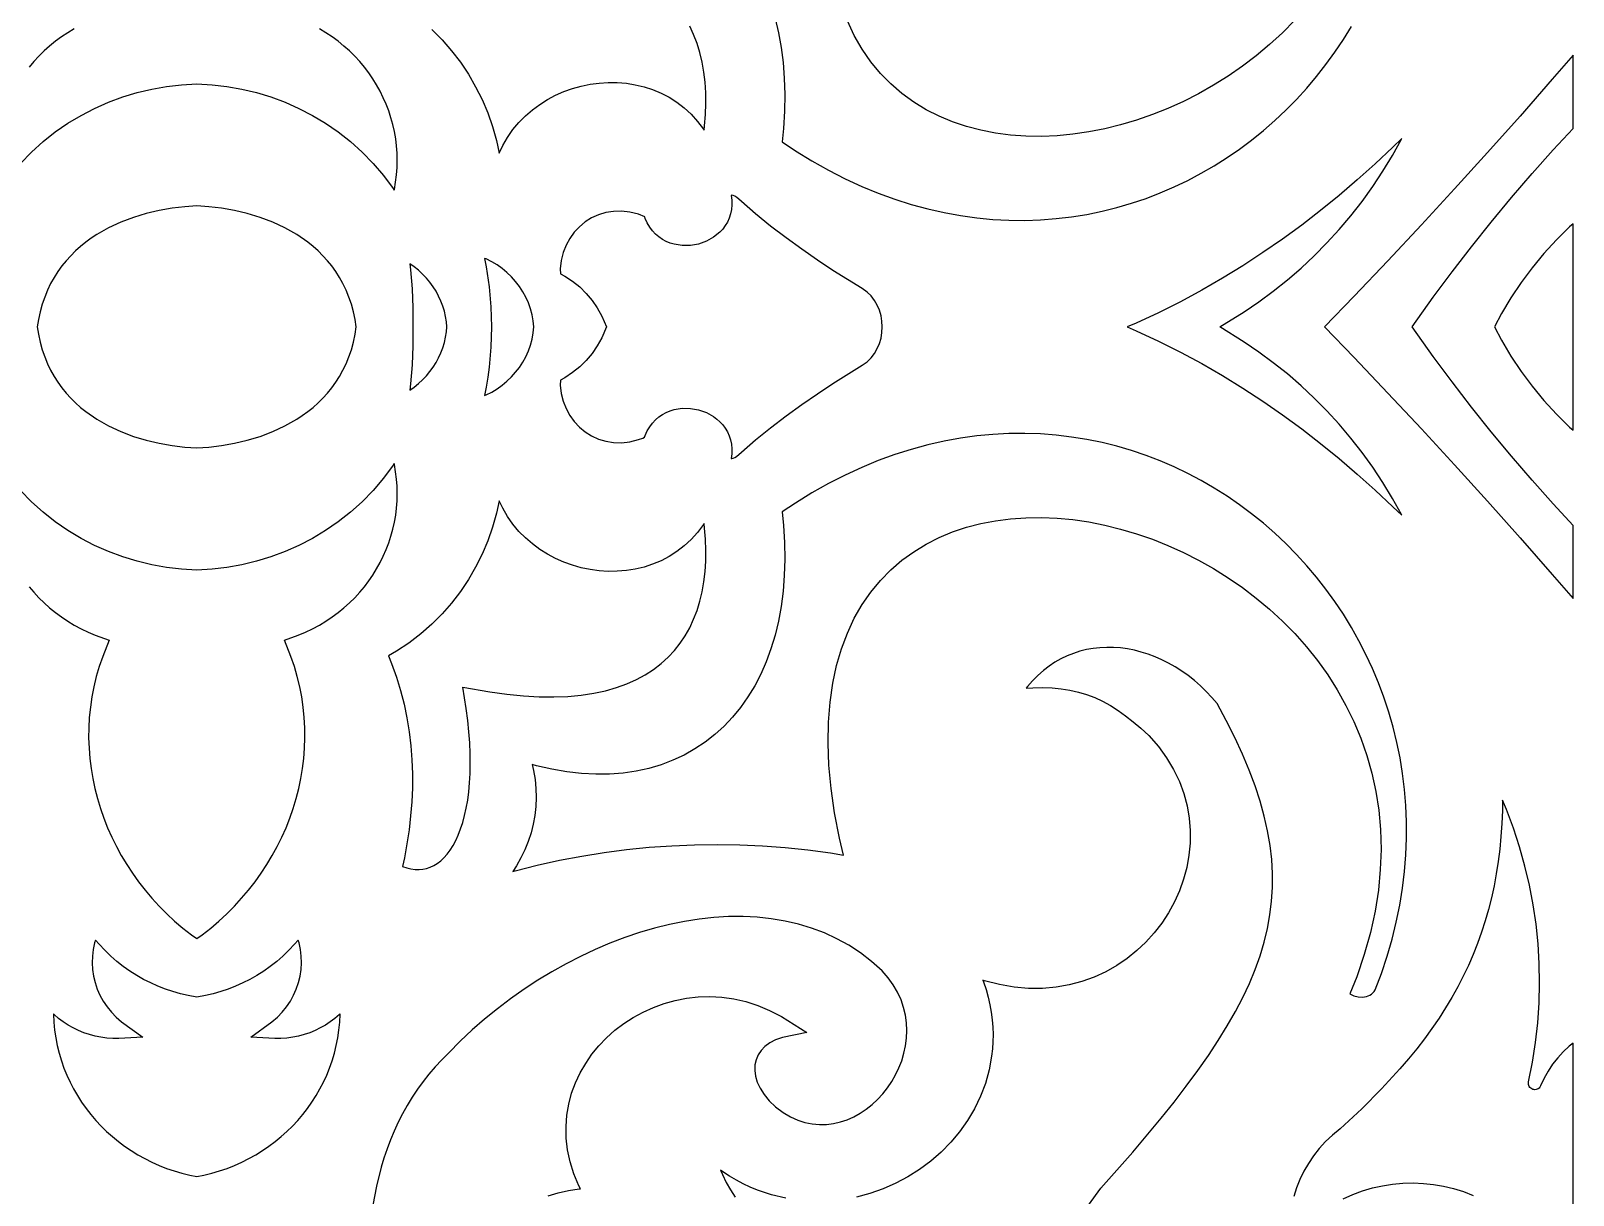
# Model space of a CAD drawing. Extents: x -375 to 375, y -1025 to 1025.
# Drawn here: x -207.8 to -135, y 264.1 to 319.1 of the extents above; entities that cross this region are included whole.
import ezdxf

# ---------------------------------------------------------------- set-up
doc = ezdxf.new("R2010")
doc.units = 0
doc.layers.add('LAYER_10', color=1, linetype='CONTINUOUS')

msp = doc.modelspace()

# ---------------------------------------------------------------- linework, layer by layer
at = {"layer": 'LAYER_10'}
for points in [[(-208.327, 312.798), (-207.806, 313.333), (-207.257, 313.828), (-206.682, 314.281), (-206.084, 314.693), (-205.464, 315.064), (-204.825, 315.394), (-204.17, 315.683), (-203.5, 315.931), (-202.817, 316.138), (-202.125, 316.304), (-201.425, 316.428), (-200.719, 316.512), (-200, 316.556), (-199.281, 316.512), (-198.575, 316.428), (-197.875, 316.304), (-197.182, 316.138), (-196.5, 315.931), (-195.83, 315.683), (-195.175, 315.394), (-194.536, 315.064), (-193.916, 314.693), (-193.318, 314.281), (-192.743, 313.828), (-192.194, 313.333), (-191.673, 312.798), (-191.183, 312.221), (-190.726, 311.604), (-190.679, 311.531), (-190.671, 311.567), (-190.61, 311.912), (-190.566, 312.257), (-190.54, 312.601), (-190.531, 312.944), (-190.54, 313.286), (-190.565, 313.625), (-190.607, 313.962), (-190.665, 314.296), (-190.739, 314.626), (-190.829, 314.952), (-190.934, 315.273), (-191.055, 315.589), (-191.191, 315.899), (-191.341, 316.203), (-191.507, 316.499), (-191.686, 316.789), (-191.88, 317.07), (-192.087, 317.343), (-192.308, 317.607), (-192.542, 317.861), (-192.789, 318.105), (-193.049, 318.338), (-193.321, 318.56), (-193.606, 318.77), (-193.903, 318.968), (-194.212, 319.152)], [(-205.788, 319.152), (-206.097, 318.968), (-206.394, 318.77), (-206.679, 318.56), (-206.951, 318.338), (-207.211, 318.105), (-207.458, 317.861), (-207.692, 317.607), (-207.913, 317.343)], [(-188.901, 319.117), (-188.415, 318.63), (-187.965, 318.114), (-187.55, 317.572), (-187.173, 317.006), (-186.832, 316.417), (-186.528, 315.807), (-186.263, 315.178), (-186.036, 314.532), (-185.847, 313.87), (-185.718, 313.284), (-185.554, 313.633), (-185.328, 314.024), (-185.072, 314.389), (-184.789, 314.727), (-184.482, 315.039), (-184.152, 315.324), (-183.803, 315.582), (-183.437, 315.811), (-183.055, 316.013), (-182.66, 316.187), (-182.255, 316.331), (-181.841, 316.447), (-181.42, 316.534), (-180.995, 316.591), (-180.568, 316.617), (-180.141, 316.614), (-179.715, 316.579), (-179.294, 316.512), (-178.879, 316.413), (-178.472, 316.282), (-178.077, 316.117), (-177.695, 315.919), (-177.328, 315.686), (-176.98, 315.419), (-176.652, 315.116), (-176.348, 314.779), (-176.07, 314.406), (-176.043, 314.362), (-176.017, 314.573), (-175.976, 315.104), (-175.958, 315.624), (-175.965, 316.132), (-175.996, 316.628), (-176.053, 317.109), (-176.135, 317.576), (-176.243, 318.027), (-176.377, 318.461), (-176.537, 318.878), (-176.723, 319.276)], [(-172.691, 319.632), (-172.531, 318.966), (-172.404, 318.273), (-172.312, 317.556), (-172.254, 316.814), (-172.231, 316.048), (-172.244, 315.26), (-172.293, 314.449), (-172.359, 313.811), (-171.73, 313.39), (-170.949, 312.91), (-170.167, 312.471), (-169.384, 312.071), (-168.601, 311.71), (-167.819, 311.388), (-167.037, 311.103), (-166.257, 310.855), (-165.48, 310.644), (-164.705, 310.469), (-163.934, 310.328), (-163.167, 310.222), (-162.405, 310.15), (-161.648, 310.111), (-160.896, 310.104), (-160.152, 310.129), (-159.414, 310.186), (-158.685, 310.273), (-157.963, 310.389), (-157.251, 310.536), (-156.548, 310.711), (-155.856, 310.913), (-155.174, 311.144), (-154.504, 311.401), (-153.845, 311.684), (-153.2, 311.993), (-152.568, 312.327), (-151.95, 312.685), (-151.346, 313.067), (-150.758, 313.472), (-150.186, 313.899), (-149.63, 314.348), (-149.091, 314.818), (-148.57, 315.309), (-148.068, 315.819), (-147.585, 316.349), (-147.121, 316.897), (-146.678, 317.463), (-146.256, 318.046), (-145.855, 318.647), (-145.477, 319.263)], [(-148.15, 319.556), (-148.729, 318.966), (-149.335, 318.407), (-149.966, 317.878), (-150.618, 317.382), (-151.291, 316.917), (-151.981, 316.486), (-152.687, 316.088), (-153.406, 315.723), (-154.136, 315.394), (-154.875, 315.099), (-155.62, 314.84), (-156.371, 314.618), (-157.124, 314.433), (-157.877, 314.285), (-158.628, 314.175), (-159.375, 314.104), (-160.116, 314.073), (-160.849, 314.082), (-161.571, 314.131), (-162.281, 314.223), (-162.976, 314.357), (-163.653, 314.534), (-164.311, 314.755), (-164.947, 315.021), (-165.559, 315.332), (-166.144, 315.69), (-166.699, 316.094), (-167.223, 316.546), (-167.713, 317.046), (-168.165, 317.593), (-168.578, 318.189), (-168.949, 318.834), (-169.276, 319.528)], [(-207.913, 292.804), (-207.692, 292.541), (-207.458, 292.286), (-207.211, 292.043), (-206.951, 291.809), (-206.679, 291.587), (-206.394, 291.377), (-206.097, 291.18), (-205.788, 290.995), (-205.468, 290.823), (-205.136, 290.666), (-204.794, 290.523), (-204.135, 290.285), (-204.444, 289.509), (-204.607, 289.035), (-204.747, 288.559), (-204.863, 288.079), (-204.956, 287.598), (-205.027, 287.115), (-205.076, 286.631), (-205.102, 286.147), (-205.107, 285.663), (-205.09, 285.18), (-205.052, 284.699), (-204.993, 284.22), (-204.914, 283.744), (-204.813, 283.271), (-204.693, 282.802), (-204.553, 282.337), (-204.393, 281.879), (-204.214, 281.426), (-204.016, 280.979), (-203.799, 280.54), (-203.564, 280.109), (-203.31, 279.686), (-203.038, 279.272), (-202.749, 278.868), (-202.442, 278.474), (-202.118, 278.092), (-201.778, 277.721), (-201.421, 277.362), (-201.047, 277.016), (-200.657, 276.684), (-200.252, 276.366), (-200, 276.185), (-199.748, 276.366), (-199.342, 276.684), (-198.953, 277.016), (-198.579, 277.362), (-198.222, 277.721), (-197.881, 278.092), (-197.558, 278.474), (-197.251, 278.868), (-196.962, 279.272), (-196.69, 279.686), (-196.436, 280.109), (-196.201, 280.54), (-195.984, 280.979), (-195.786, 281.426), (-195.607, 281.879), (-195.447, 282.337), (-195.307, 282.802), (-195.186, 283.271), (-195.086, 283.744), (-195.007, 284.22), (-194.948, 284.699), (-194.91, 285.18), (-194.893, 285.663), (-194.898, 286.147), (-194.924, 286.631), (-194.973, 287.115), (-195.043, 287.598), (-195.137, 288.079), (-195.253, 288.559), (-195.393, 289.035), (-195.556, 289.509), (-195.864, 290.285), (-195.206, 290.523), (-194.864, 290.666), (-194.532, 290.823), (-194.212, 290.995), (-193.903, 291.18), (-193.606, 291.377), (-193.321, 291.587), (-193.049, 291.809), (-192.789, 292.043), (-192.542, 292.286), (-192.308, 292.541), (-192.087, 292.804), (-191.88, 293.077), (-191.686, 293.358), (-191.507, 293.648), (-191.341, 293.945), (-191.191, 294.248), (-191.055, 294.558), (-190.934, 294.874), (-190.829, 295.195), (-190.739, 295.521), (-190.665, 295.851), (-190.607, 296.185), (-190.565, 296.522), (-190.54, 296.862), (-190.531, 297.203), (-190.54, 297.546), (-190.566, 297.891), (-190.61, 298.235), (-190.671, 298.58), (-190.679, 298.616), (-190.726, 298.543), (-191.183, 297.926), (-191.673, 297.349), (-192.194, 296.814), (-192.743, 296.319), (-193.318, 295.866), (-193.916, 295.454), (-194.536, 295.083), (-195.175, 294.753), (-195.83, 294.464), (-196.5, 294.216), (-197.182, 294.009), (-197.875, 293.844), (-198.575, 293.719), (-199.281, 293.635), (-200, 293.591), (-200.719, 293.635), (-201.425, 293.719), (-202.125, 293.844), (-202.817, 294.009), (-203.5, 294.216), (-204.17, 294.464), (-204.825, 294.753), (-205.464, 295.083), (-206.084, 295.454), (-206.682, 295.866), (-207.257, 296.319), (-207.806, 296.814), (-208.327, 297.349)], [(-157.891, 263.602), (-157.301, 264.398), (-155.802, 266.102), (-154.461, 267.702), (-153.847, 268.47), (-153.27, 269.221), (-152.73, 269.954), (-152.229, 270.671), (-151.765, 271.374), (-151.34, 272.065), (-150.953, 272.744), (-150.605, 273.413), (-150.294, 274.074), (-150.023, 274.729), (-149.79, 275.378), (-149.595, 276.023), (-149.439, 276.667), (-149.321, 277.31), (-149.242, 277.955), (-149.202, 278.604), (-149.2, 279.258), (-149.237, 279.919), (-149.314, 280.59), (-149.43, 281.272), (-149.587, 281.966), (-149.783, 282.675), (-150.021, 283.4), (-150.299, 284.142), (-150.619, 284.904), (-150.981, 285.685), (-151.385, 286.489), (-151.817, 287.291), (-152.058, 287.574), (-152.326, 287.859), (-152.603, 288.126), (-152.889, 288.376), (-153.183, 288.608), (-153.484, 288.822), (-153.792, 289.019), (-154.105, 289.197), (-154.422, 289.356), (-154.744, 289.497), (-155.068, 289.618), (-155.395, 289.721), (-155.722, 289.804), (-156.051, 289.868), (-156.379, 289.912), (-156.706, 289.936), (-157.031, 289.941), (-157.353, 289.925), (-157.672, 289.889), (-157.987, 289.833), (-158.298, 289.755), (-158.602, 289.658), (-158.901, 289.539), (-159.193, 289.398), (-159.477, 289.237), (-159.753, 289.053), (-160.021, 288.847), (-160.279, 288.618), (-160.527, 288.367), (-160.764, 288.092), (-160.826, 288.01), (-160.515, 288.032), (-160.054, 288.042), (-159.611, 288.027), (-159.184, 287.988), (-158.77, 287.922), (-158.369, 287.83), (-157.978, 287.711), (-157.597, 287.566), (-157.224, 287.393), (-156.858, 287.193), (-156.496, 286.965), (-156.136, 286.711), (-155.777, 286.429), (-155.417, 286.12), (-155.045, 285.776), (-154.591, 285.261), (-154.2, 284.727), (-153.869, 284.176), (-153.599, 283.612), (-153.387, 283.038), (-153.231, 282.457), (-153.131, 281.871), (-153.084, 281.285), (-153.09, 280.701), (-153.145, 280.123), (-153.249, 279.552), (-153.399, 278.993), (-153.593, 278.448), (-153.831, 277.919), (-154.11, 277.41), (-154.428, 276.923), (-154.785, 276.461), (-155.177, 276.027), (-155.604, 275.623), (-156.064, 275.252), (-156.556, 274.918), (-157.076, 274.623), (-157.625, 274.37), (-158.2, 274.162), (-158.799, 274.001), (-159.421, 273.891), (-160.063, 273.835), (-160.724, 273.835), (-161.402, 273.894), (-162.094, 274.014), (-162.799, 274.199), (-162.872, 274.225), (-162.841, 274.142), (-162.724, 273.781), (-162.625, 273.421), (-162.545, 273.064), (-162.482, 272.709), (-162.438, 272.356), (-162.41, 272.006), (-162.399, 271.66), (-162.404, 271.317), (-162.426, 270.978), (-162.463, 270.639), (-162.582, 269.988), (-162.759, 269.353), (-162.991, 268.742), (-163.274, 268.156), (-163.605, 267.598), (-163.98, 267.069), (-164.397, 266.572), (-164.852, 266.108), (-165.342, 265.681), (-165.864, 265.291), (-166.416, 264.941), (-166.993, 264.632), (-167.593, 264.368), (-168.214, 264.149), (-168.851, 263.978)], [(-135.002, 261.037), (-135.002, 271.248), (-135.183, 271.106), (-135.469, 270.841), (-135.733, 270.557), (-135.973, 270.253), (-136.187, 269.932), (-136.375, 269.595), (-136.542, 269.231), (-136.574, 269.175), (-136.612, 269.13), (-136.656, 269.095), (-136.704, 269.071), (-136.755, 269.057), (-136.807, 269.052), (-136.859, 269.056), (-136.909, 269.069), (-136.957, 269.09), (-137.001, 269.118), (-137.04, 269.154), (-137.073, 269.196), (-137.097, 269.245), (-137.112, 269.299), (-137.117, 269.359), (-137.11, 269.424), (-136.923, 270.355), (-136.778, 271.284), (-136.674, 272.215), (-136.61, 273.148), (-136.586, 274.081), (-136.602, 275.012), (-136.658, 275.942), (-136.754, 276.868), (-136.889, 277.79), (-137.064, 278.706), (-137.278, 279.615), (-137.531, 280.515), (-137.823, 281.407), (-138.153, 282.288), (-138.338, 282.722), (-138.345, 282.238), (-138.371, 281.618), (-138.412, 281.009), (-138.469, 280.411), (-138.542, 279.823), (-138.631, 279.245), (-138.737, 278.676), (-138.859, 278.116), (-138.998, 277.564), (-139.154, 277.021), (-139.327, 276.485), (-139.517, 275.957), (-139.724, 275.435), (-139.949, 274.92), (-140.191, 274.411), (-140.451, 273.908), (-140.728, 273.41), (-141.024, 272.916), (-141.337, 272.427), (-141.669, 271.942), (-142.019, 271.461), (-142.387, 270.982), (-142.774, 270.507), (-143.18, 270.031), (-144.045, 269.09), (-144.987, 268.149), (-146.009, 267.206), (-146.372, 266.907), (-146.694, 266.6), (-146.99, 266.274), (-147.261, 265.932), (-147.504, 265.574), (-147.72, 265.202), (-147.908, 264.817), (-148.068, 264.421), (-148.199, 264.015)], [(-183.407, 264.044), (-182.939, 264.18), (-182.451, 264.289), (-181.943, 264.368), (-181.879, 264.374), (-181.954, 264.517), (-182.191, 265.083), (-182.368, 265.648), (-182.488, 266.209), (-182.552, 266.765), (-182.563, 267.312), (-182.522, 267.849), (-182.433, 268.372), (-182.297, 268.881), (-182.116, 269.373), (-181.895, 269.845), (-181.635, 270.297), (-181.338, 270.725), (-181.007, 271.129), (-180.644, 271.507), (-180.252, 271.857), (-179.833, 272.177), (-179.389, 272.465), (-178.922, 272.72), (-178.435, 272.94), (-177.93, 273.124), (-177.408, 273.268), (-176.874, 273.371), (-176.327, 273.432), (-175.772, 273.449), (-175.211, 273.419), (-174.645, 273.34), (-174.077, 273.212), (-173.51, 273.032), (-172.947, 272.798), (-172.389, 272.508), (-171.197, 271.757), (-172.34, 271.524), (-172.664, 271.411), (-172.94, 271.267), (-173.169, 271.096), (-173.351, 270.904), (-173.489, 270.693), (-173.585, 270.466), (-173.639, 270.223), (-173.65, 269.964), (-173.615, 269.693), (-173.532, 269.41), (-173.398, 269.12), (-173.21, 268.826), (-172.966, 268.532), (-172.663, 268.244), (-172.305, 267.969), (-171.965, 267.771), (-171.621, 267.617), (-171.278, 267.507), (-170.937, 267.437), (-170.598, 267.407), (-170.262, 267.413), (-169.931, 267.455), (-169.605, 267.53), (-169.286, 267.637), (-168.976, 267.774), (-168.675, 267.941), (-168.387, 268.134), (-168.111, 268.353), (-167.852, 268.594), (-167.609, 268.858), (-167.385, 269.14), (-167.182, 269.44), (-167.001, 269.755), (-166.843, 270.084), (-166.712, 270.423), (-166.607, 270.771), (-166.53, 271.126), (-166.483, 271.486), (-166.467, 271.849), (-166.484, 272.214), (-166.535, 272.578), (-166.621, 272.94), (-166.744, 273.298), (-166.906, 273.652), (-167.109, 274), (-167.354, 274.34), (-167.641, 274.667), (-168.138, 275.111), (-168.663, 275.513), (-169.21, 275.871), (-169.776, 276.184), (-170.362, 276.455), (-170.966, 276.684), (-171.586, 276.872), (-172.221, 277.019), (-172.871, 277.128), (-173.532, 277.198), (-174.204, 277.23), (-174.886, 277.225), (-175.576, 277.185), (-176.272, 277.109), (-176.972, 276.999), (-177.676, 276.856), (-178.382, 276.68), (-179.087, 276.473), (-179.791, 276.235), (-180.493, 275.968), (-181.189, 275.671), (-181.879, 275.347), (-182.562, 274.996), (-183.235, 274.62), (-183.897, 274.218), (-184.547, 273.793), (-185.183, 273.344), (-185.803, 272.874), (-186.407, 272.383), (-186.991, 271.872), (-187.556, 271.342), (-188.104, 270.788), (-188.435, 270.465), (-188.745, 270.135), (-189.039, 269.792), (-189.317, 269.438), (-189.581, 269.073), (-189.83, 268.698), (-190.064, 268.312), (-190.283, 267.917), (-190.488, 267.514), (-190.678, 267.102), (-190.854, 266.683), (-191.015, 266.258), (-191.162, 265.826), (-191.294, 265.391), (-191.518, 264.5), (-191.685, 263.597)], [(-172.187, 263.923), (-172.861, 264.087), (-173.528, 264.313), (-173.862, 264.453), (-174.192, 264.607), (-174.518, 264.778), (-174.841, 264.967), (-175.16, 265.173), (-175.272, 265.252), (-175.181, 265.042), (-174.998, 264.677), (-174.794, 264.324), (-174.57, 263.985)], [(-145.857, 263.906), (-145.409, 264.108), (-144.95, 264.277), (-144.482, 264.415), (-144.007, 264.52), (-143.527, 264.594), (-143.044, 264.636), (-142.559, 264.647), (-142.075, 264.627), (-141.594, 264.576), (-141.117, 264.494), (-140.646, 264.382), (-140.183, 264.238), (-139.73, 264.064)]]:
    msp.add_lwpolyline(points, dxfattribs=at)
for points in [[(-135.938, 296.713), (-136.937, 297.832), (-137.916, 298.967), (-138.872, 300.12), (-139.808, 301.289), (-140.721, 302.475), (-141.612, 303.677), (-142.609, 305.074), (-141.612, 306.471), (-140.721, 307.672), (-139.808, 308.858), (-138.872, 310.027), (-137.916, 311.18), (-136.937, 312.315), (-135.938, 313.434), (-135.002, 314.444), (-135.002, 317.903), (-135.986, 316.766), (-137.511, 315.029), (-139.051, 313.304), (-140.604, 311.591), (-142.171, 309.89), (-143.752, 308.2), (-145.346, 306.522), (-146.744, 305.074), (-145.346, 303.625), (-143.752, 301.947), (-142.171, 300.257), (-140.604, 298.556), (-139.051, 296.843), (-137.511, 295.118), (-135.986, 293.381), (-135.002, 292.244), (-135.002, 295.703)], [(-143.1, 296.18), (-143.114, 296.209), (-143.535, 296.977), (-143.985, 297.723), (-144.462, 298.447), (-144.966, 299.148), (-145.496, 299.825), (-146.051, 300.48), (-146.629, 301.11), (-147.231, 301.716), (-147.854, 302.296), (-148.498, 302.852), (-149.161, 303.381), (-149.844, 303.883), (-150.543, 304.359), (-151.685, 305.074), (-150.543, 305.788), (-149.844, 306.264), (-149.161, 306.766), (-148.498, 307.296), (-147.854, 307.851), (-147.231, 308.431), (-146.629, 309.037), (-146.051, 309.667), (-145.496, 310.322), (-144.966, 311), (-144.462, 311.701), (-143.985, 312.424), (-143.535, 313.17), (-143.114, 313.938), (-143.1, 313.967), (-143.512, 313.565), (-144.348, 312.782), (-145.195, 312.023), (-146.056, 311.287), (-146.93, 310.575), (-147.821, 309.886), (-148.728, 309.221), (-149.652, 308.581), (-150.596, 307.964), (-151.56, 307.372), (-152.545, 306.805), (-153.552, 306.263), (-154.583, 305.746), (-155.638, 305.254), (-156.056, 305.074), (-155.638, 304.893), (-154.583, 304.401), (-153.552, 303.884), (-152.545, 303.342), (-151.56, 302.775), (-150.596, 302.183), (-149.652, 301.566), (-148.728, 300.926), (-147.821, 300.261), (-146.93, 299.572), (-146.056, 298.86), (-145.195, 298.124), (-144.348, 297.365), (-143.512, 296.583)], [(-175.044, 300.291), (-174.942, 300.119), (-174.857, 299.934), (-174.792, 299.738), (-174.748, 299.53), (-174.728, 299.312), (-174.733, 299.087), (-174.761, 298.861), (-174.731, 298.858), (-174.67, 298.869), (-174.593, 298.9), (-174.508, 298.953), (-174.279, 299.153), (-173.61, 299.735), (-172.903, 300.31), (-172.173, 300.868), (-171.431, 301.407), (-170.689, 301.921), (-169.956, 302.407), (-168.581, 303.264), (-168.348, 303.43), (-168.156, 303.613), (-167.995, 303.82), (-167.863, 304.047), (-167.76, 304.29), (-167.688, 304.544), (-167.646, 304.806), (-167.635, 305.074), (-167.646, 305.341), (-167.688, 305.603), (-167.76, 305.857), (-167.863, 306.1), (-167.995, 306.327), (-168.156, 306.534), (-168.348, 306.717), (-168.581, 306.883), (-169.956, 307.741), (-170.689, 308.226), (-171.431, 308.74), (-172.173, 309.279), (-172.903, 309.837), (-173.61, 310.412), (-174.284, 310.999), (-174.402, 311.111), (-174.502, 311.191), (-174.593, 311.247), (-174.67, 311.278), (-174.731, 311.289), (-174.761, 311.286), (-174.733, 311.06), (-174.728, 310.835), (-174.748, 310.617), (-174.792, 310.41), (-174.857, 310.213), (-174.942, 310.028), (-175.044, 309.856), (-175.163, 309.697), (-175.301, 309.548), (-175.597, 309.307), (-175.936, 309.118), (-176.301, 308.989), (-176.683, 308.92), (-177.072, 308.915), (-177.451, 308.975), (-177.645, 309.035), (-177.829, 309.111), (-178.006, 309.207), (-178.174, 309.323), (-178.332, 309.458), (-178.478, 309.613), (-178.609, 309.788), (-178.724, 309.983), (-178.821, 310.196), (-178.849, 310.278), (-179.145, 310.395), (-179.547, 310.496), (-179.939, 310.54), (-180.319, 310.531), (-180.683, 310.472), (-181.03, 310.367), (-181.356, 310.219), (-181.658, 310.03), (-181.933, 309.803), (-182.178, 309.542), (-182.389, 309.25), (-182.563, 308.929), (-182.697, 308.582), (-182.788, 308.213), (-182.832, 307.823), (-182.828, 307.582), (-182.615, 307.471), (-182.251, 307.233), (-181.914, 306.961), (-181.607, 306.658), (-181.33, 306.326), (-181.085, 305.968), (-180.875, 305.587), (-180.652, 305.074), (-180.875, 304.56), (-181.085, 304.179), (-181.33, 303.821), (-181.607, 303.489), (-181.914, 303.186), (-182.251, 302.914), (-182.615, 302.676), (-182.828, 302.565), (-182.832, 302.324), (-182.788, 301.934), (-182.697, 301.565), (-182.563, 301.218), (-182.389, 300.897), (-182.178, 300.605), (-181.933, 300.344), (-181.658, 300.118), (-181.356, 299.928), (-181.03, 299.78), (-180.683, 299.675), (-180.319, 299.616), (-179.939, 299.607), (-179.547, 299.651), (-179.141, 299.754), (-178.941, 299.825), (-178.851, 299.864), (-178.821, 299.951), (-178.724, 300.164), (-178.609, 300.359), (-178.478, 300.534), (-178.332, 300.689), (-178.174, 300.825), (-178.006, 300.94), (-177.829, 301.036), (-177.645, 301.112), (-177.451, 301.172), (-177.072, 301.233), (-176.683, 301.227), (-176.301, 301.158), (-175.936, 301.029), (-175.603, 300.844), (-175.442, 300.724), (-175.296, 300.594), (-175.163, 300.45)], [(-198.224, 310.571), (-198.832, 310.678), (-199.43, 310.749), (-200, 310.787), (-200.57, 310.749), (-201.168, 310.678), (-201.776, 310.571), (-202.386, 310.426), (-202.992, 310.242), (-203.588, 310.017), (-204.165, 309.748), (-204.721, 309.432), (-204.984, 309.259), (-205.241, 309.072), (-205.489, 308.874), (-205.726, 308.662), (-205.953, 308.438), (-206.169, 308.201), (-206.372, 307.951), (-206.563, 307.687), (-206.74, 307.409), (-206.903, 307.116), (-207.051, 306.809), (-207.184, 306.486), (-207.3, 306.148), (-207.398, 305.793), (-207.479, 305.421), (-207.534, 305.074), (-207.479, 304.726), (-207.398, 304.354), (-207.3, 303.999), (-207.184, 303.661), (-207.051, 303.338), (-206.903, 303.031), (-206.74, 302.738), (-206.563, 302.46), (-206.372, 302.196), (-206.169, 301.946), (-205.953, 301.709), (-205.726, 301.485), (-205.489, 301.274), (-205.244, 301.077), (-204.718, 300.713), (-204.165, 300.399), (-203.588, 300.13), (-202.992, 299.905), (-202.386, 299.721), (-201.776, 299.576), (-201.168, 299.469), (-200.57, 299.398), (-200, 299.36), (-199.43, 299.398), (-198.832, 299.469), (-198.224, 299.576), (-197.614, 299.721), (-197.008, 299.905), (-196.412, 300.13), (-195.835, 300.399), (-195.279, 300.715), (-195.016, 300.888), (-194.759, 301.075), (-194.511, 301.274), (-194.274, 301.485), (-194.047, 301.709), (-193.831, 301.946), (-193.627, 302.196), (-193.437, 302.46), (-193.26, 302.738), (-193.097, 303.031), (-192.949, 303.338), (-192.816, 303.661), (-192.7, 303.999), (-192.602, 304.354), (-192.521, 304.726), (-192.466, 305.074), (-192.521, 305.421), (-192.602, 305.793), (-192.7, 306.148), (-192.816, 306.486), (-192.949, 306.809), (-193.097, 307.116), (-193.26, 307.409), (-193.437, 307.687), (-193.627, 307.951), (-193.831, 308.201), (-194.047, 308.438), (-194.274, 308.662), (-194.511, 308.874), (-194.756, 309.07), (-195.282, 309.434), (-195.835, 309.748), (-196.412, 310.017), (-197.008, 310.242), (-197.614, 310.426)], [(-138.716, 305.074), (-138.385, 304.444), (-137.941, 303.697), (-137.459, 302.974), (-136.939, 302.276), (-136.383, 301.604), (-135.792, 300.96), (-135.167, 300.345), (-135.002, 300.198), (-135.002, 305.074), (-135.002, 309.949), (-135.167, 309.802), (-135.792, 309.187), (-136.383, 308.543), (-136.939, 307.871), (-137.459, 307.173), (-137.941, 306.45), (-138.385, 305.703)], [(-185.579, 307.828), (-185.82, 307.998), (-186.074, 308.15), (-186.339, 308.282), (-186.407, 308.309), (-186.329, 307.915), (-186.194, 306.972), (-186.115, 306.025), (-186.081, 305.074), (-186.115, 304.122), (-186.194, 303.178), (-186.254, 302.703), (-186.33, 302.23), (-186.407, 301.838), (-186.339, 301.865), (-186.074, 301.997), (-185.82, 302.149), (-185.579, 302.319), (-185.352, 302.507), (-185.14, 302.711), (-184.944, 302.931), (-184.766, 303.164), (-184.605, 303.41), (-184.464, 303.668), (-184.343, 303.937), (-184.244, 304.214), (-184.166, 304.5), (-184.112, 304.793), (-184.084, 305.074), (-184.112, 305.354), (-184.166, 305.647), (-184.244, 305.933), (-184.343, 306.211), (-184.464, 306.479), (-184.605, 306.737), (-184.766, 306.983), (-184.944, 307.216), (-185.14, 307.436), (-185.352, 307.64)], [(-189.528, 307.748), (-189.734, 307.914), (-189.935, 308.056), (-189.902, 307.762), (-189.835, 306.866), (-189.801, 305.968), (-189.8, 305.074), (-189.801, 304.18), (-189.835, 303.281), (-189.902, 302.385), (-189.935, 302.091), (-189.734, 302.233), (-189.528, 302.399), (-189.334, 302.578), (-189.155, 302.767), (-188.989, 302.966), (-188.837, 303.175), (-188.7, 303.392), (-188.578, 303.617), (-188.472, 303.85), (-188.381, 304.088), (-188.307, 304.333), (-188.249, 304.582), (-188.208, 304.835), (-188.186, 305.074), (-188.208, 305.312), (-188.249, 305.565), (-188.307, 305.815), (-188.381, 306.059), (-188.472, 306.297), (-188.578, 306.53), (-188.7, 306.755), (-188.837, 306.972), (-188.989, 307.181), (-189.155, 307.38), (-189.334, 307.569)], [(-144.358, 277.482), (-144.579, 276.469), (-144.868, 275.438), (-145.225, 274.389), (-145.554, 273.572), (-145.359, 273.489), (-145.153, 273.44), (-144.953, 273.43), (-144.759, 273.46), (-144.681, 273.486), (-144.603, 273.523), (-144.53, 273.571), (-144.462, 273.628), (-144.401, 273.697), (-144.355, 273.764), (-144.058, 274.547), (-143.787, 275.358), (-143.552, 276.166), (-143.353, 276.971), (-143.189, 277.773), (-143.059, 278.57), (-142.963, 279.363), (-142.9, 280.15), (-142.869, 280.93), (-142.87, 281.705), (-142.901, 282.472), (-142.964, 283.231), (-143.056, 283.982), (-143.177, 284.723), (-143.327, 285.455), (-143.504, 286.176), (-143.709, 286.887), (-143.941, 287.586), (-144.198, 288.272), (-144.481, 288.946), (-144.789, 289.607), (-145.121, 290.253), (-145.477, 290.884), (-145.855, 291.501), (-146.256, 292.101), (-146.678, 292.684), (-147.121, 293.25), (-147.585, 293.799), (-148.068, 294.328), (-148.57, 294.839), (-149.091, 295.329), (-149.63, 295.799), (-150.186, 296.248), (-150.758, 296.675), (-151.346, 297.08), (-151.95, 297.462), (-152.568, 297.82), (-153.2, 298.154), (-153.845, 298.463), (-154.504, 298.746), (-155.174, 299.003), (-155.856, 299.234), (-156.548, 299.437), (-157.251, 299.611), (-157.963, 299.758), (-158.685, 299.875), (-159.414, 299.961), (-160.152, 300.018), (-160.896, 300.043), (-161.648, 300.036), (-162.405, 299.997), (-163.167, 299.925), (-163.934, 299.819), (-164.705, 299.678), (-165.48, 299.503), (-166.257, 299.292), (-167.037, 299.044), (-167.819, 298.759), (-168.601, 298.437), (-169.384, 298.076), (-170.167, 297.676), (-170.949, 297.237), (-171.73, 296.757), (-172.359, 296.336), (-172.293, 295.698), (-172.244, 294.887), (-172.231, 294.099), (-172.254, 293.333), (-172.312, 292.592), (-172.404, 291.874), (-172.531, 291.181), (-172.691, 290.515), (-172.884, 289.875), (-173.109, 289.263), (-173.366, 288.679), (-173.653, 288.124), (-173.971, 287.6), (-174.319, 287.107), (-174.695, 286.646), (-175.1, 286.218), (-175.532, 285.824), (-175.991, 285.465), (-176.476, 285.143), (-176.985, 284.857), (-177.518, 284.608), (-178.074, 284.398), (-178.651, 284.228), (-179.25, 284.097), (-179.869, 284.006), (-180.507, 283.957), (-181.163, 283.95), (-181.837, 283.985), (-182.528, 284.063), (-183.234, 284.184), (-183.957, 284.35), (-184.159, 284.408), (-184.092, 284.123), (-184.022, 283.699), (-183.982, 283.274), (-183.972, 282.85), (-183.99, 282.427), (-184.037, 282.007), (-184.113, 281.591), (-184.216, 281.181), (-184.348, 280.778), (-184.507, 280.384), (-184.693, 280), (-184.906, 279.627), (-185.082, 279.362), (-184.968, 279.395), (-183.925, 279.656), (-182.877, 279.887), (-181.823, 280.087), (-180.764, 280.256), (-179.701, 280.394), (-178.635, 280.5), (-177.566, 280.576), (-176.495, 280.621), (-175.423, 280.635), (-174.351, 280.617), (-173.279, 280.569), (-172.208, 280.489), (-171.139, 280.378), (-170.072, 280.235), (-169.46, 280.135), (-169.648, 280.933), (-169.878, 282.134), (-170.043, 283.281), (-170.146, 284.376), (-170.187, 285.42), (-170.171, 286.412), (-170.097, 287.353), (-169.969, 288.244), (-169.788, 289.085), (-169.556, 289.877), (-169.276, 290.619), (-168.949, 291.313), (-168.578, 291.958), (-168.165, 292.554), (-167.713, 293.102), (-167.223, 293.601), (-166.699, 294.053), (-166.144, 294.457), (-165.559, 294.815), (-164.947, 295.126), (-164.311, 295.392), (-163.653, 295.613), (-162.976, 295.79), (-162.281, 295.924), (-161.571, 296.016), (-160.849, 296.065), (-160.116, 296.074), (-159.375, 296.043), (-158.628, 295.972), (-157.877, 295.862), (-157.124, 295.715), (-156.371, 295.529), (-155.62, 295.307), (-154.875, 295.048), (-154.136, 294.753), (-153.406, 294.424), (-152.687, 294.06), (-151.981, 293.661), (-151.291, 293.23), (-150.618, 292.766), (-149.966, 292.269), (-149.335, 291.741), (-148.729, 291.181), (-148.15, 290.591), (-147.599, 289.971), (-147.08, 289.321), (-146.593, 288.642), (-146.143, 287.935), (-145.73, 287.2), (-145.358, 286.439), (-145.029, 285.65), (-144.744, 284.836), (-144.506, 283.997), (-144.319, 283.133), (-144.183, 282.246), (-144.101, 281.335), (-144.075, 280.403), (-144.108, 279.45), (-144.201, 278.476)], [(-180.178, 288.044), (-179.691, 288.22), (-179.238, 288.422), (-178.818, 288.65), (-178.429, 288.901), (-178.072, 289.176), (-177.745, 289.473), (-177.447, 289.792), (-177.178, 290.132), (-176.937, 290.491), (-176.723, 290.871), (-176.537, 291.269), (-176.377, 291.686), (-176.243, 292.12), (-176.135, 292.571), (-176.053, 293.038), (-175.996, 293.519), (-175.965, 294.015), (-175.958, 294.523), (-175.976, 295.043), (-176.017, 295.574), (-176.043, 295.785), (-176.07, 295.741), (-176.348, 295.368), (-176.652, 295.031), (-176.98, 294.728), (-177.328, 294.461), (-177.695, 294.228), (-178.077, 294.03), (-178.472, 293.865), (-178.879, 293.734), (-179.294, 293.635), (-179.715, 293.568), (-180.141, 293.534), (-180.568, 293.53), (-180.995, 293.556), (-181.42, 293.613), (-181.841, 293.7), (-182.255, 293.816), (-182.66, 293.961), (-183.055, 294.134), (-183.437, 294.336), (-183.803, 294.566), (-184.152, 294.823), (-184.482, 295.108), (-184.789, 295.42), (-185.072, 295.758), (-185.328, 296.123), (-185.554, 296.514), (-185.718, 296.863), (-185.847, 296.277), (-186.036, 295.615), (-186.263, 294.969), (-186.528, 294.34), (-186.832, 293.73), (-187.173, 293.141), (-187.55, 292.575), (-187.965, 292.033), (-188.415, 291.518), (-188.901, 291.03), (-189.423, 290.573), (-189.979, 290.147), (-190.569, 289.755), (-190.949, 289.538), (-190.799, 289.173), (-190.574, 288.54), (-190.379, 287.901), (-190.214, 287.256), (-190.079, 286.606), (-189.973, 285.952), (-189.894, 285.295), (-189.843, 284.635), (-189.819, 283.973), (-189.821, 283.31), (-189.848, 282.646), (-189.9, 281.983), (-189.976, 281.321), (-190.075, 280.66), (-190.198, 280.001), (-190.286, 279.598), (-190.085, 279.528), (-189.885, 279.48), (-189.691, 279.455), (-189.504, 279.45), (-189.322, 279.467), (-189.145, 279.505), (-188.973, 279.563), (-188.805, 279.641), (-188.642, 279.742), (-188.482, 279.864), (-188.327, 280.009), (-188.178, 280.176), (-188.035, 280.367), (-187.898, 280.581), (-187.77, 280.819), (-187.65, 281.08), (-187.539, 281.364), (-187.439, 281.671), (-187.35, 282.001), (-187.273, 282.353), (-187.208, 282.728), (-187.156, 283.124), (-187.118, 283.542), (-187.094, 283.982), (-187.085, 284.442), (-187.091, 284.923), (-187.113, 285.425), (-187.152, 285.947), (-187.208, 286.49), (-187.282, 287.052), (-187.442, 288.065), (-186.168, 287.838), (-185.353, 287.724), (-184.577, 287.647), (-183.838, 287.605), (-183.138, 287.599), (-182.474, 287.625), (-181.846, 287.685), (-181.255, 287.775), (-180.699, 287.895)], [(-195.199, 274.107), (-195.125, 274.414), (-195.078, 274.725), (-195.06, 275.04), (-195.069, 275.356), (-195.106, 275.671), (-195.173, 275.985), (-195.215, 276.121), (-195.383, 275.923), (-195.653, 275.635), (-195.934, 275.364), (-196.226, 275.11), (-196.529, 274.873), (-196.84, 274.652), (-197.161, 274.449), (-197.489, 274.262), (-197.825, 274.092), (-198.167, 273.939), (-198.515, 273.803), (-198.868, 273.684), (-199.225, 273.581), (-199.587, 273.495), (-200, 273.417), (-200.413, 273.495), (-200.774, 273.581), (-201.132, 273.684), (-201.485, 273.803), (-201.833, 273.939), (-202.175, 274.092), (-202.511, 274.262), (-202.839, 274.449), (-203.159, 274.652), (-203.471, 274.873), (-203.773, 275.11), (-204.066, 275.364), (-204.347, 275.635), (-204.617, 275.923), (-204.785, 276.121), (-204.827, 275.985), (-204.893, 275.671), (-204.931, 275.356), (-204.94, 275.04), (-204.922, 274.725), (-204.875, 274.414), (-204.801, 274.107), (-204.7, 273.807), (-204.573, 273.516), (-204.419, 273.235), (-204.239, 272.966), (-204.034, 272.711), (-203.803, 272.472), (-203.548, 272.25), (-202.546, 271.527), (-203.689, 271.465), (-203.972, 271.468), (-204.252, 271.489), (-204.529, 271.527), (-204.802, 271.582), (-205.069, 271.654), (-205.331, 271.743), (-205.586, 271.848), (-205.834, 271.968), (-206.074, 272.104), (-206.304, 272.255), (-206.525, 272.421), (-206.735, 272.601), (-206.77, 272.635), (-206.77, 272.616), (-206.751, 272.238), (-206.715, 271.864), (-206.66, 271.495), (-206.589, 271.132), (-206.5, 270.774), (-206.395, 270.422), (-206.273, 270.077), (-206.136, 269.74), (-205.984, 269.409), (-205.816, 269.086), (-205.634, 268.772), (-205.438, 268.466), (-205.228, 268.169), (-205.005, 267.882), (-204.768, 267.605), (-204.52, 267.338), (-204.259, 267.082), (-203.986, 266.838), (-203.702, 266.605), (-203.407, 266.384), (-203.102, 266.176), (-202.786, 265.981), (-202.461, 265.799), (-202.127, 265.631), (-201.784, 265.478), (-201.432, 265.339), (-201.072, 265.216), (-200.705, 265.108), (-200.331, 265.017), (-200, 264.951), (-199.669, 265.017), (-199.295, 265.108), (-198.928, 265.216), (-198.568, 265.339), (-198.216, 265.478), (-197.873, 265.631), (-197.539, 265.799), (-197.214, 265.981), (-196.898, 266.176), (-196.593, 266.384), (-196.298, 266.605), (-196.014, 266.838), (-195.741, 267.082), (-195.48, 267.338), (-195.231, 267.605), (-194.995, 267.882), (-194.772, 268.169), (-194.562, 268.466), (-194.366, 268.772), (-194.184, 269.086), (-194.016, 269.409), (-193.864, 269.74), (-193.727, 270.077), (-193.605, 270.422), (-193.5, 270.774), (-193.411, 271.132), (-193.34, 271.495), (-193.285, 271.864), (-193.249, 272.238), (-193.23, 272.616), (-193.23, 272.635), (-193.265, 272.601), (-193.475, 272.421), (-193.696, 272.255), (-193.926, 272.104), (-194.166, 271.968), (-194.414, 271.848), (-194.669, 271.743), (-194.931, 271.654), (-195.198, 271.582), (-195.471, 271.527), (-195.748, 271.489), (-196.028, 271.468), (-196.311, 271.465), (-197.454, 271.527), (-196.452, 272.25), (-196.196, 272.472), (-195.966, 272.711), (-195.761, 272.966), (-195.581, 273.235), (-195.427, 273.516), (-195.3, 273.807)]]:
    msp.add_lwpolyline(points, close=True, dxfattribs=at)

doc.saveas('drawing.dxf')
